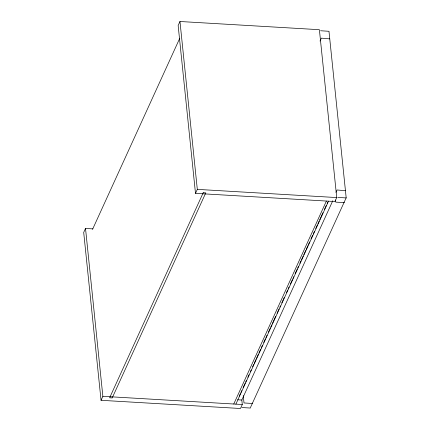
<?xml version="1.0" encoding="UTF-8"?>
<svg xmlns="http://www.w3.org/2000/svg" width="430" height="430" viewBox="0 0 430 430"><rect width="100%" height="100%" fill="white"/><g stroke="black" fill="none" stroke-linecap="round" stroke-linejoin="round"><path stroke-width="0.64" d="M329.079 31.304L320.57 30.745M250.394 408.043L241.864 407.543M92.891 228.884L85.516 228.448L83.7 232.431L101.045 400.303L240.472 408.5L242.289 404.517L241.805 399.852M179.966 21.5L178.149 25.483L195.494 193.355L334.922 201.552L336.738 197.569L319.388 29.697L179.966 21.5L197.311 189.372L195.494 193.355M92.563 229.319L179.751 38.281M101.045 400.303L102.867 396.32L85.516 228.448M320.006 41.06L321.398 38.152L329.756 38.877M233.764 404.012L326.392 201.052M239.23 396.132L240.343 393.692M240.902 392.477L241.735 390.644M243.127 387.597L245.073 383.334M245.632 382.114L246.465 380.287M247.857 377.239L248.97 374.799M250.357 371.751L251.195 369.924M252.582 366.876L253.695 364.436M254.254 363.221L255.92 359.561M256.479 358.34L258.425 354.078M258.984 352.858L260.65 349.198M261.209 347.983L262.322 345.543M263.708 342.495L265.38 338.84M265.933 337.62L267.046 335.18M268.438 332.132L270.11 328.477M270.663 327.257L271.776 324.822M272.335 323.602L275.673 316.286M277.065 313.239L279.011 308.971M279.844 307.144L280.403 305.923M281.79 302.876L284.294 297.393M286.52 292.518L287.632 290.078M288.191 288.858L289.024 287.03M290.417 283.983L292.362 279.715M292.916 278.5L293.754 276.667M295.141 273.62L297.092 269.357M297.646 268.137L298.479 266.31M299.871 263.262L300.984 260.822M301.543 259.602L303.209 255.947M303.768 254.727L305.714 250.459M306.273 249.244L307.939 245.584M308.498 244.364L309.611 241.929M310.998 238.881L312.669 235.226M313.223 234.006L314.335 231.566M315.727 228.518L317.399 224.863M317.953 223.643L319.065 221.203M319.624 219.988L322.962 212.673M324.349 209.625L326.3 205.357M327.133 203.53L327.687 202.31M235.893 404.141L328.525 201.175M335.959 192.317L337.088 189.979L345.446 190.71M332.788 200.735L241.827 400.04L237.564 399.787M250.448 407.559L346.182 197.8L329.025 31.793M346.29 197.929L337.77 197.408M197.311 189.372L336.738 197.569M102.867 396.32L242.289 404.517M344.15 202.25L344.145 202.611L335.744 202.127L335.443 200.052M252.48 403.103L252.431 403.474L244.014 402.958L243.229 395.589M203.223 192.726L109.634 397.798L112.192 397.949L205.782 192.876L203.223 192.726"/></g></svg>
